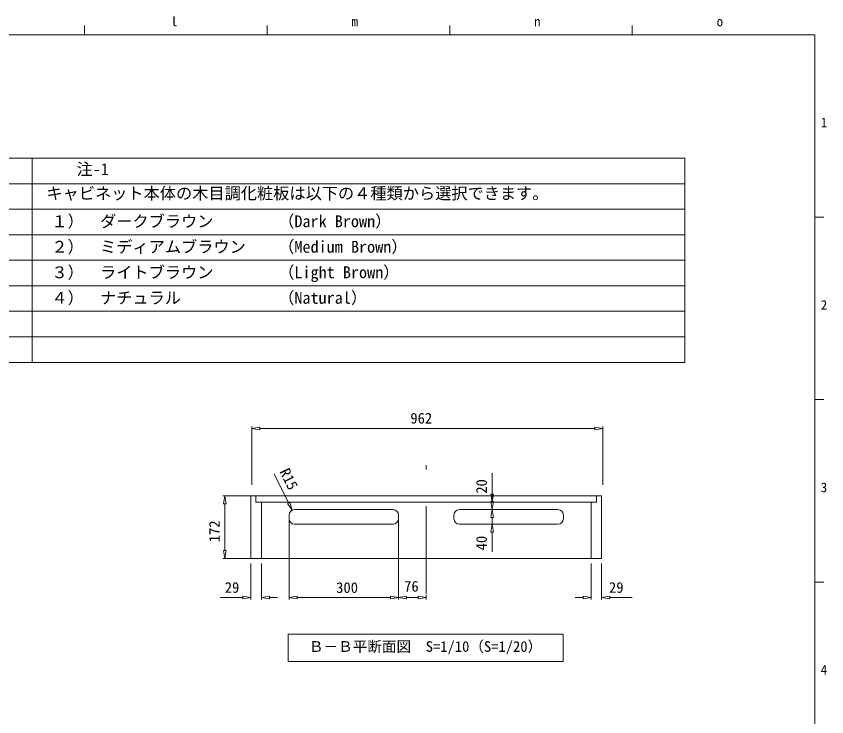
# Model space of a CAD drawing. Units: millimetres, scale not verified, with parts at other scales. Extents: x -3832 to 3834, y -2728 to 2729.
# Drawn here: x 1612 to 3834, y 806 to 2728 of the extents above; entities that cross this region are included whole.
import ezdxf
from ezdxf.enums import TextEntityAlignment as Align

# ---------------------------------------------------------------- set-up
doc = ezdxf.new("R2010")
doc.units = ezdxf.units.MM
doc.header["$LTSCALE"] = 20
doc.linetypes.add('DASHED1', pattern=[1.8, 1.2, -0.6])
doc.linetypes.add('USER5', pattern=[24, 12, -5, 2, -5])
for name, color, linetype, lineweight in [('0-3_2-4', 7, 'Continuous', 18), ('0-4_2-5', 7, 'USER5', 9), ('0-6_2-8', 6, 'Continuous', 18), ('0-7_2-9', 4, 'DASHED1', 5), ('F-5', 3, 'Continuous', 18), ('F-B', 7, 'Continuous', 18)]:
    doc.layers.add(name, color=color, linetype=linetype, lineweight=lineweight)
doc.layers.add('F-0', color=3, linetype='Continuous')
doc.styles.add('ＭＳ ゴシック', font='')
doc.styles.get('ＭＳ ゴシック').set_extended_font_data('MS Gothic')

msp = doc.modelspace()

# ---------------------------------------------------------------- linework, layer by layer
at = {"layer": '0-3_2-4'}
for p, q in [((2269.06, 1412.79), (2269.06, 1394.79)), ((3203.06, 1412.79), (3203.06, 1394.79)), ((2736.06, 1394.79), (2269.06, 1394.79)), ((2284.06, 1240.79), (2284.06, 1394.79)), ((2736.06, 1394.79), (3203.06, 1394.79)), ((3188.06, 1240.79), (3188.06, 1394.79)), ((2360.06, 1349.79), (2360.06, 1359.79)), ((2645.06, 1374.79), (2375.06, 1374.79)), ((2660.06, 1349.79), (2660.06, 1359.79)), ((2812.06, 1349.79), (2812.06, 1359.79)), ((2827.06, 1374.79), (3097.06, 1374.79)), ((3112.06, 1349.79), (3112.06, 1359.79)), ((2645.06, 1334.79), (2375.06, 1334.79)), ((2827.06, 1334.79), (3097.06, 1334.79)), ((2736.06, 1240.79), (2255.06, 1240.79)), ((2736.06, 1240.79), (3217.06, 1240.79))]:
    msp.add_line(p, q, dxfattribs=at)
for points in [[(2736.06, 1412.79), (2255.06, 1412.79), (2255.06, 1240.79)], [(2736.06, 1412.79), (3217.06, 1412.79), (3217.06, 1240.79)]]:
    msp.add_lwpolyline(points, dxfattribs=at)
for centre, start, end in [((2375.06, 1359.79), 90, 180), ((2645.06, 1359.79), 0, 90), ((2827.06, 1359.79), 90, 180), ((3097.06, 1359.79), 0, 90), ((2375.06, 1349.79), 180, 270), ((2645.06, 1349.79), 270, 0), ((2827.06, 1349.79), 180, 270), ((3097.06, 1349.79), 270, 0)]:
    msp.add_arc(centre, 15, start, end, dxfattribs=at)
at = {"layer": '0-4_2-5'}
msp.add_line((2736.06, 1144.64), (2736.06, 1496.83), dxfattribs=at)
at = {"layer": '0-6_2-8', "color": 5}
for p, q in [((2258.06, 1443), (2258.06, 1602.56)), ((3220.06, 1443), (3220.06, 1602.56)), ((2280.06, 1597.56), (3198.06, 1597.56)), ((2318.81, 1473.29), (2358.63, 1392.94)), ((2916.85, 1416.79), (2916.85, 1475.03)), ((2254.06, 1412.79), (2178.69, 1412.79)), ((2916.85, 1396.79), (2916.85, 1418.79)), ((2183.69, 1262.79), (2183.69, 1390.79)), ((2827.06, 1394.79), (2921.85, 1394.79)), ((2374.97, 1359.79), (2375.15, 1359.79)), ((2375.06, 1359.7), (2375.06, 1359.88)), ((2827.06, 1374.79), (2921.85, 1374.79)), ((2827.06, 1374.79), (2921.85, 1374.79)), ((2360.06, 1345.79), (2360.06, 1128.28)), ((2660.06, 1345.79), (2660.06, 1128.28)), ((2660.06, 1345.79), (2660.06, 1128.28)), ((2827.06, 1334.79), (2921.85, 1334.79)), ((2916.85, 1352.79), (2916.85, 1330.79)), ((2916.85, 1312.79), (2916.85, 1259.3)), ((2254.06, 1240.79), (2178.69, 1240.79)), ((2255.06, 1227.3), (2255.06, 1128.28)), ((2284.06, 1227.3), (2284.06, 1128.28)), ((3188.06, 1227.3), (3188.06, 1128.28)), ((3217.06, 1227.3), (3217.06, 1128.28)), ((2736.06, 1140.64), (2736.06, 1128.28)), ((2233.06, 1133.28), (2171.31, 1133.28)), ((2306.06, 1133.28), (2328.06, 1133.28)), ((2638.06, 1133.28), (2382.06, 1133.28)), ((2682.06, 1133.28), (2714.06, 1133.28)), ((3166.06, 1133.28), (3144.06, 1133.28)), ((3239.06, 1133.28), (3300.82, 1133.28))]:
    msp.add_line(p, q, dxfattribs=at)
at = {"layer": '0-6_2-8'}
for p, q in [((2280.06, 1601.23), (2258.06, 1597.56)), ((2280.06, 1601.23), (2280.06, 1593.89)), ((3198.06, 1601.23), (3220.06, 1597.56)), ((3198.06, 1601.23), (3198.06, 1593.89)), ((2258.06, 1597.56), (2280.06, 1593.89)), ((3220.06, 1597.56), (3198.06, 1593.89)), ((2180.02, 1390.79), (2183.69, 1412.79)), ((2183.69, 1412.79), (2187.35, 1390.79)), ((2913.19, 1416.79), (2916.85, 1394.79)), ((2913.19, 1416.79), (2920.52, 1416.79)), ((2916.85, 1394.79), (2920.52, 1416.79)), ((2180.02, 1390.79), (2187.35, 1390.79)), ((2361.92, 1394.57), (2355.35, 1391.32)), ((2368.4, 1373.23), (2355.35, 1391.32)), ((2361.92, 1394.57), (2368.4, 1373.23)), ((2913.19, 1396.79), (2916.85, 1374.79)), ((2913.19, 1396.79), (2920.52, 1396.79)), ((2916.85, 1374.79), (2920.52, 1396.79)), ((2913.19, 1352.79), (2916.85, 1374.79)), ((2916.85, 1374.79), (2920.52, 1352.79)), ((2913.19, 1352.79), (2920.52, 1352.79)), ((2913.19, 1312.79), (2916.85, 1334.79)), ((2916.85, 1334.79), (2920.52, 1312.79)), ((2913.19, 1312.79), (2920.52, 1312.79)), ((2180.02, 1262.79), (2183.69, 1240.79)), ((2180.02, 1262.79), (2187.35, 1262.79)), ((2183.69, 1240.79), (2187.35, 1262.79)), ((2233.06, 1129.62), (2233.06, 1136.95)), ((2255.06, 1133.28), (2233.06, 1136.95)), ((2284.06, 1133.28), (2306.06, 1136.95)), ((2306.06, 1129.62), (2306.06, 1136.95)), ((2382.06, 1136.95), (2360.06, 1133.28)), ((2382.06, 1136.95), (2382.06, 1129.62)), ((2638.06, 1136.95), (2660.06, 1133.28)), ((2638.06, 1136.95), (2638.06, 1129.62)), ((2682.06, 1136.95), (2660.06, 1133.28)), ((2682.06, 1136.95), (2682.06, 1129.62)), ((2714.06, 1136.95), (2736.06, 1133.28)), ((2714.06, 1136.95), (2714.06, 1129.62)), ((3166.06, 1129.62), (3166.06, 1136.95)), ((3188.06, 1133.28), (3166.06, 1136.95)), ((3217.06, 1133.28), (3239.06, 1136.95)), ((3239.06, 1129.62), (3239.06, 1136.95)), ((2233.06, 1129.62), (2255.06, 1133.28)), ((2306.06, 1129.62), (2284.06, 1133.28)), ((2360.06, 1133.28), (2382.06, 1129.62)), ((2660.06, 1133.28), (2638.06, 1129.62)), ((2660.06, 1133.28), (2682.06, 1129.62)), ((2736.06, 1133.28), (2714.06, 1129.62)), ((3166.06, 1129.62), (3188.06, 1133.28)), ((3239.06, 1129.62), (3217.06, 1133.28))]:
    msp.add_line(p, q, dxfattribs=at)
at = {"layer": 'F-5'}
for p, q in [((3444.8, 2338.77), (-532.34, 2338.77)), ((1655.72, 1778.77), (1655.72, 2338.77)), ((3444.8, 1778.77), (3444.8, 2338.77)), ((3444.8, 2268.77), (-532.34, 2268.77)), ((3444.8, 2198.77), (-532.34, 2198.77)), ((3444.8, 2128.77), (-532.34, 2128.77)), ((3444.8, 2058.77), (-532.34, 2058.77)), ((3444.8, 1988.77), (-532.34, 1988.77)), ((3444.8, 1918.77), (-532.34, 1918.77)), ((3444.8, 1848.77), (-532.34, 1848.77)), ((3444.8, 1778.77), (-532.34, 1778.77)), ((2357.71, 958.06), (2357.71, 1033.39)), ((2357.71, 1033.39), (3111.32, 1033.39)), ((3111.32, 1033.39), (3111.32, 958.06)), ((3111.32, 958.06), (2357.71, 958.06))]:
    msp.add_line(p, q, dxfattribs=at)
at = {"layer": 'F-B'}
for p, q in [((1799.24, 2677.58), (1799.24, 2702.61)), ((2299.79, 2677.58), (2299.79, 2702.61)), ((2800.34, 2677.58), (2800.34, 2702.61)), ((3300.89, 2677.58), (3300.89, 2702.61)), ((-3831.94, 2677.58), (3801.44, 2677.58)), ((3801.44, 2677.58), (3801.44, -2728.36)), ((3826.47, 2177.03), (3801.44, 2177.03)), ((3826.47, 1676.48), (3801.44, 1676.48)), ((3826.47, 1175.93), (3801.44, 1175.93))]:
    msp.add_line(p, q, dxfattribs=at)

# ---------------------------------------------------------------- texts
at = {"layer": '0-6_2-8', "color": 7, "style": 'ＭＳ ゴシック'}
for s, p in [('962', (2692.52, 1602.1)), ('76', (2675.43, 1140.92)), ('29', (2183.61, 1137.67)), ('300', (2489.05, 1137.36)), ('29', (3237.2, 1137.67))]:
    msp.add_text(s, height=29.33, dxfattribs=at).set_placement(p, align=Align.BOTTOM_LEFT)
for s, rotation, p in [('R15', 296.364, (2325.21, 1475.12)), ('20', 90, (2911.07, 1418.45)), ('172', 90, (2178.78, 1285.15)), ('40', 90, (2911.07, 1262.96))]:
    msp.add_text(s, height=29.33, rotation=rotation, dxfattribs=at).set_placement(p, align=Align.BOTTOM_LEFT)
at = {"layer": '0-7_2-9', "color": 7, "style": 'ＭＳ ゴシック'}
for s, p in [('注-1', (1777.14, 2282.82)), ('１）\u3000ダークブラウン\u3000\u3000\u3000\u3000（Dark Brown）', (1708.36, 2139.76)), ('２）\u3000ミディアムブラウン\u3000\u3000（Medium Brown）', (1708.36, 2069.76)), ('３）\u3000ライトブラウン\u3000\u3000\u3000\u3000（Light Brown）', (1708.36, 1999.76)), ('４）\u3000ナチュラル\u3000\u3000\u3000\u3000\u3000\u3000（Natural）', (1708.36, 1929.76))]:
    msp.add_text(s, height=32.56, dxfattribs=at).set_placement(p, align=Align.BOTTOM_LEFT)
at = {"layer": 'F-0', "color": 7, "style": 'ＭＳ ゴシック'}
msp.add_text('Ｂ－Ｂ平断面図\u3000S=1/10（S=1/20）', height=29.33, dxfattribs=at).set_placement((2414.52, 975.72), align=Align.BOTTOM_LEFT)
at = {"layer": 'F-5', "color": 7, "style": 'ＭＳ ゴシック'}
msp.add_text('キャビネット本体の木目調化粧板は以下の４種類から選択できます。', height=32.56, dxfattribs=at).set_placement((1694.62, 2216.51), align=Align.BOTTOM_LEFT)
at = {"layer": 'F-B', "style": 'ＭＳ ゴシック'}
for s, p in [('l', (2035.89, 2692.94)), ('m', (2531, 2692.94)), ('o', (3532.3, 2692.94)), ('1', (3817.81, 2415.74)), ('2', (3817.81, 1915.19)), ('3', (3817.81, 1414.64)), ('4', (3817.81, 914.09))]:
    msp.add_text(s, height=26.39, dxfattribs=at).set_placement(p, align=Align.BOTTOM_LEFT)
msp.add_text('n', height=26.39, rotation=0.001, dxfattribs=at).set_placement((3031.52, 2692.94), align=Align.BOTTOM_LEFT)

doc.saveas('drawing.dxf')
